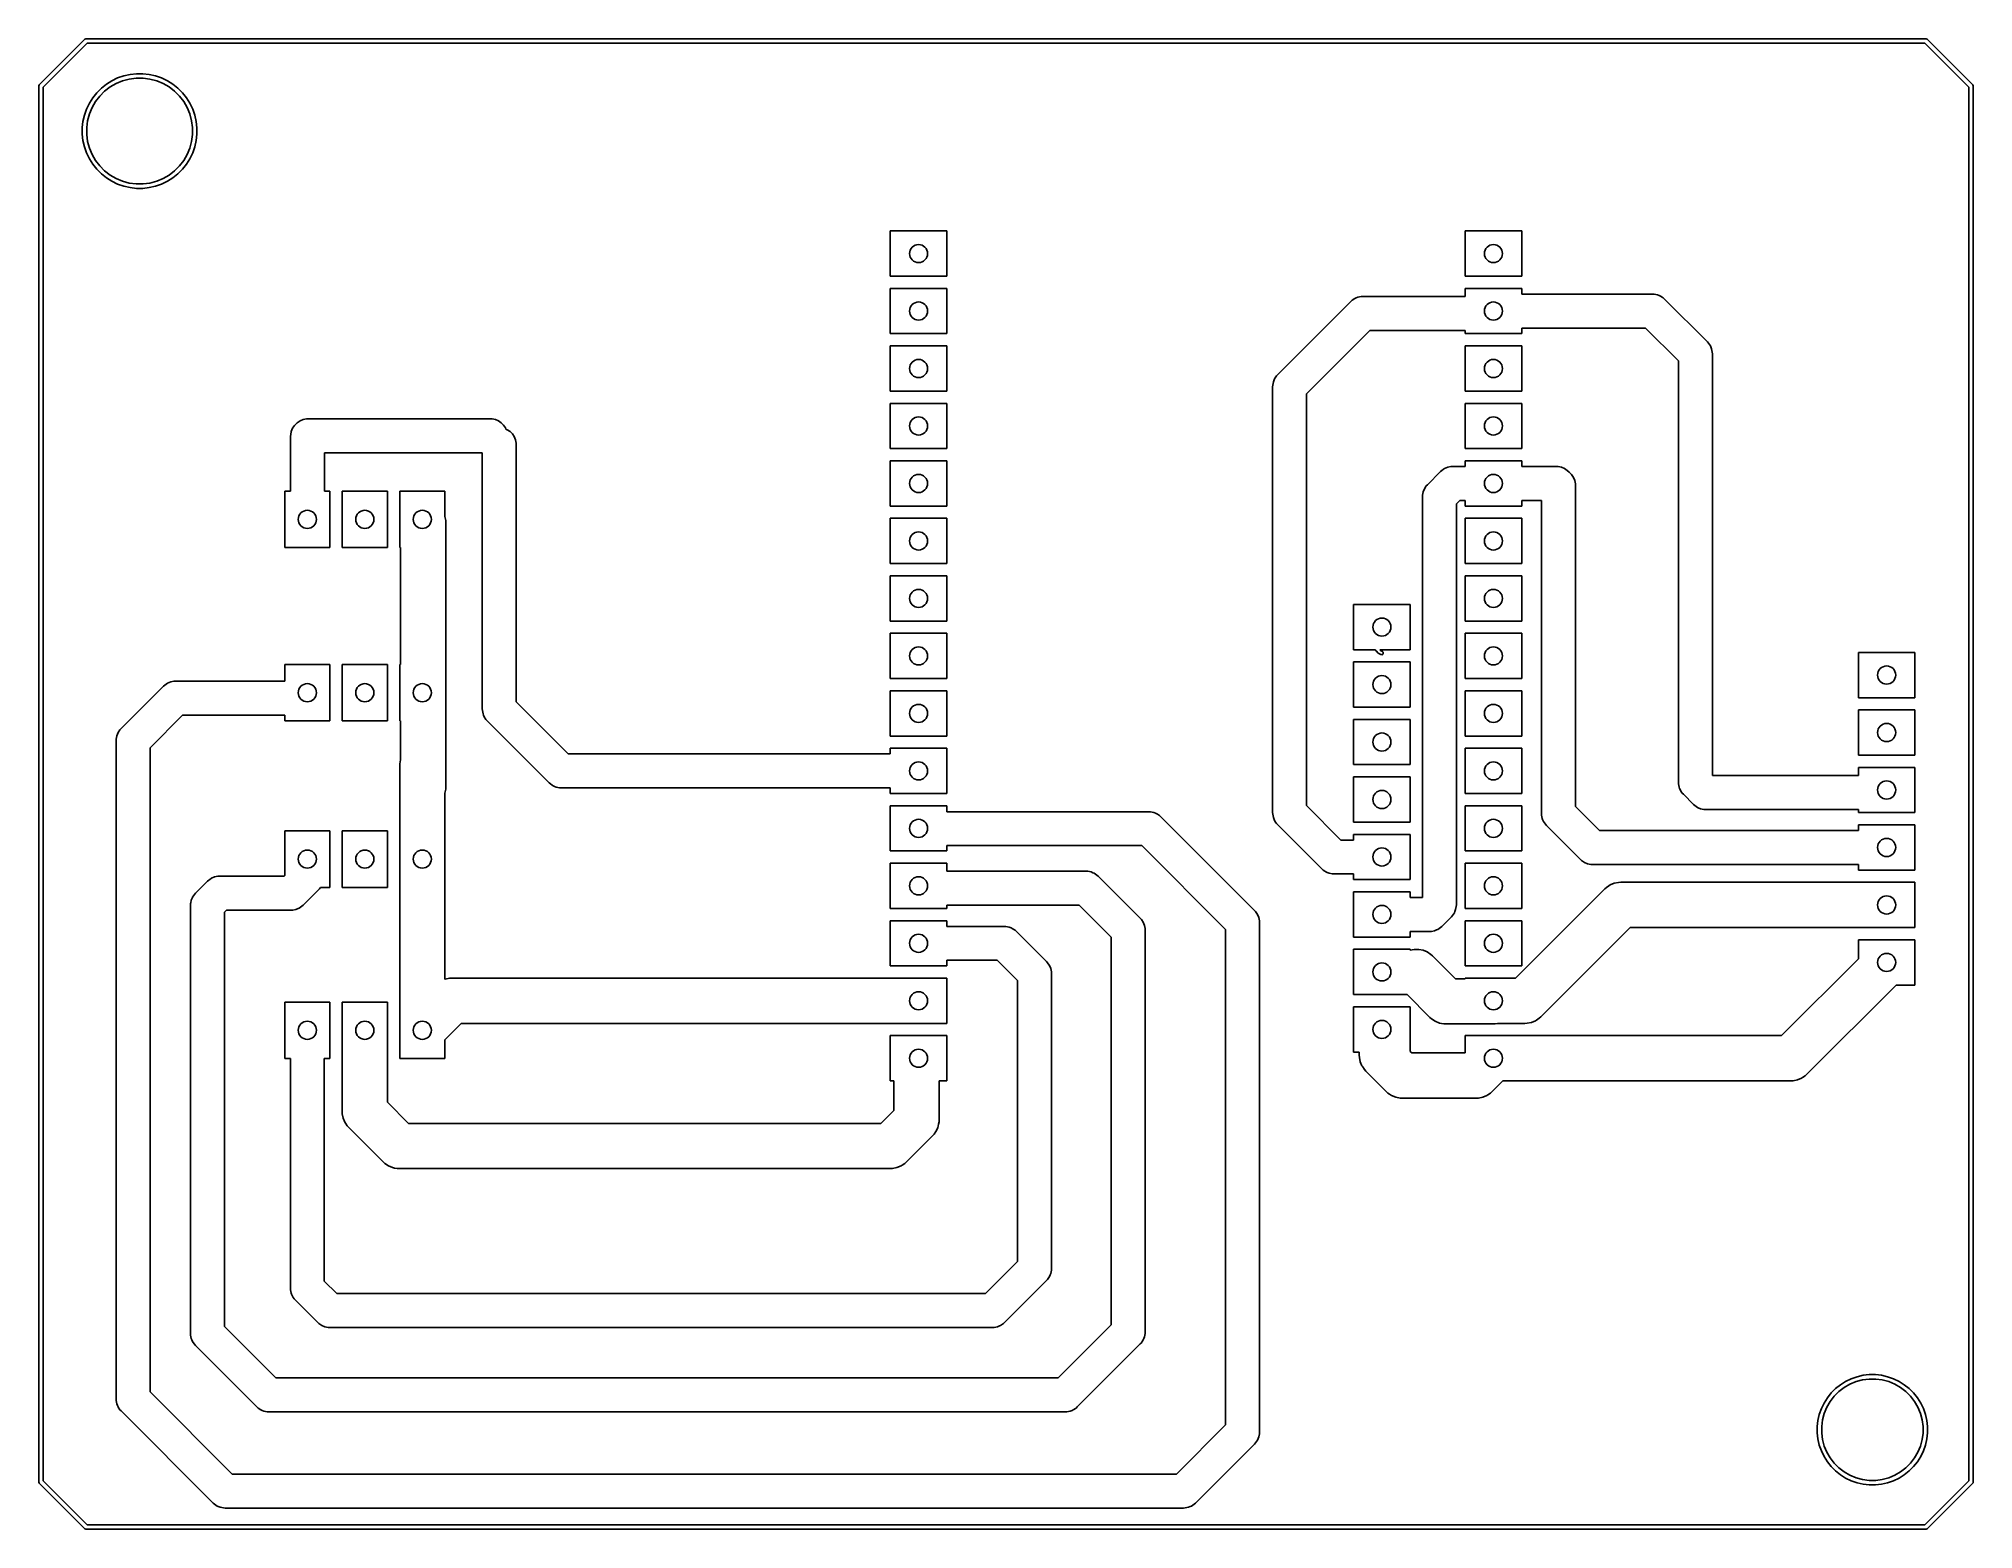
# Model space of a CAD drawing. Extents: x 54.1 to 139.6, y -114.1 to -48.3.
import ezdxf

# ---------------------------------------------------------------- set-up
doc = ezdxf.new("R2010")
doc.units = 0
doc.layers.add('BLACK', color=7, linetype='CONTINUOUS')

msp = doc.modelspace()

# ---------------------------------------------------------------- linework, layer by layer
at = {"layer": 'BLACK', "linetype": 'CONTINUOUS'}
for p, q in [((54.179289, -50.289289), (56.179289, -48.289289)), ((56.291422, -48.46), (54.35, -50.401422)), ((56.179289, -48.289289), (56.194443, -48.276853)), ((56.194443, -48.276853), (56.230491, -48.261921)), ((56.230491, -48.261921), (56.25, -48.26)), ((56.25, -48.26), (137.53, -48.26)), ((137.488578, -48.46), (56.291422, -48.46)), ((139.43, -50.401422), (137.488578, -48.46)), ((137.53, -48.26), (137.549509, -48.261921)), ((137.549509, -48.261921), (137.585557, -48.276853)), ((137.585557, -48.276853), (137.600711, -48.289289)), ((137.600711, -48.289289), (139.600711, -50.289289)), ((54.15, -50.36), (54.151921, -50.340491)), ((54.15, -112.03), (54.15, -50.36)), ((54.151921, -50.340491), (54.166853, -50.304443)), ((54.166853, -50.304443), (54.179289, -50.289289)), ((54.35, -50.401422), (54.35, -111.988578)), ((56.918668, -50.447398), (57.141207, -50.26993)), ((57.308169, -50.391672), (57.064998, -50.578263)), ((57.141207, -50.26993), (57.382216, -50.118493)), ((57.573614, -50.238417), (57.308169, -50.391672)), ((57.382216, -50.118493), (57.638666, -49.994993)), ((57.856792, -50.121121), (57.573614, -50.238417)), ((57.638666, -49.994993), (57.907331, -49.900983)), ((58.152858, -50.041791), (57.856792, -50.121121)), ((57.907331, -49.900983), (58.184833, -49.837645)), ((58.456745, -50.001783), (58.152858, -50.041791)), ((58.184833, -49.837645), (58.467681, -49.805776)), ((58.763255, -50.001783), (58.456745, -50.001783)), ((58.467681, -49.805776), (58.752319, -49.805776)), ((58.752319, -49.805776), (59.035167, -49.837645)), ((59.067142, -50.041791), (58.763255, -50.001783)), ((59.035167, -49.837645), (59.312669, -49.900983)), ((59.363208, -50.121121), (59.067142, -50.041791)), ((59.312669, -49.900983), (59.581334, -49.994993)), ((59.646386, -50.238417), (59.363208, -50.121121)), ((59.581334, -49.994993), (59.837784, -50.118493)), ((59.911831, -50.391672), (59.646386, -50.238417)), ((59.837784, -50.118493), (60.078793, -50.26993)), ((60.155002, -50.578263), (59.911831, -50.391672)), ((60.078793, -50.26993), (60.301332, -50.447398)), ((139.43, -111.988578), (139.43, -50.401422)), ((139.600711, -50.289289), (139.613147, -50.304443)), ((139.613147, -50.304443), (139.628079, -50.340491)), ((139.628079, -50.340491), (139.63, -50.36)), ((139.63, -50.36), (139.63, -112.03)), ((56.264993, -51.368666), (56.388493, -51.112216)), ((56.388493, -51.112216), (56.53993, -50.871207)), ((56.661672, -51.038169), (56.508417, -51.303614)), ((56.53993, -50.871207), (56.717398, -50.648668)), ((56.848263, -50.794998), (56.661672, -51.038169)), ((56.717398, -50.648668), (56.918668, -50.447398)), ((57.064998, -50.578263), (56.848263, -50.794998)), ((60.371737, -50.794998), (60.155002, -50.578263)), ((60.301332, -50.447398), (60.502602, -50.648668)), ((60.558328, -51.038169), (60.371737, -50.794998)), ((60.502602, -50.648668), (60.68007, -50.871207)), ((60.711583, -51.303614), (60.558328, -51.038169)), ((60.68007, -50.871207), (60.831507, -51.112216)), ((60.831507, -51.112216), (60.955007, -51.368666)), ((56.077008, -52.186745), (56.107645, -51.914833)), ((56.107645, -51.914833), (56.170983, -51.637331)), ((56.170983, -51.637331), (56.264993, -51.368666)), ((56.311791, -51.882858), (56.271783, -52.186745)), ((56.391121, -51.586792), (56.311791, -51.882858)), ((56.508417, -51.303614), (56.391121, -51.586792)), ((60.828879, -51.586792), (60.711583, -51.303614)), ((60.908209, -51.882858), (60.828879, -51.586792)), ((60.948217, -52.186745), (60.908209, -51.882858)), ((60.955007, -51.368666), (61.049017, -51.637331)), ((61.049017, -51.637331), (61.112355, -51.914833)), ((61.112355, -51.914833), (61.144224, -52.197681)), ((56.075776, -52.197681), (56.077008, -52.186745)), ((56.075776, -52.482319), (56.075776, -52.197681)), ((56.107645, -52.765167), (56.075776, -52.482319)), ((56.170983, -53.042669), (56.107645, -52.765167)), ((56.271783, -52.186745), (56.271783, -52.493255)), ((56.271783, -52.493255), (56.311791, -52.797142)), ((56.311791, -52.797142), (56.391121, -53.093208)), ((60.828879, -53.093208), (60.908209, -52.797142)), ((60.908209, -52.797142), (60.948217, -52.493255)), ((60.948217, -52.493255), (60.948217, -52.186745)), ((61.112355, -52.765167), (61.049017, -53.042669)), ((61.144224, -52.482319), (61.112355, -52.765167)), ((61.144224, -52.197681), (61.144224, -52.482319)), ((56.264993, -53.311334), (56.170983, -53.042669)), ((56.388493, -53.567784), (56.264993, -53.311334)), ((56.53993, -53.808793), (56.388493, -53.567784)), ((56.391121, -53.093208), (56.508417, -53.376386)), ((56.508417, -53.376386), (56.661672, -53.641831)), ((56.717398, -54.031332), (56.53993, -53.808793)), ((56.661672, -53.641831), (56.848263, -53.885002)), ((60.371737, -53.885002), (60.558328, -53.641831)), ((60.68007, -53.808793), (60.502602, -54.031332)), ((60.558328, -53.641831), (60.711583, -53.376386)), ((60.831507, -53.567784), (60.68007, -53.808793)), ((60.711583, -53.376386), (60.828879, -53.093208)), ((60.955007, -53.311334), (60.831507, -53.567784)), ((61.049017, -53.042669), (60.955007, -53.311334)), ((56.918668, -54.232602), (56.717398, -54.031332)), ((56.848263, -53.885002), (57.064998, -54.101737)), ((57.141207, -54.41007), (56.918668, -54.232602)), ((57.064998, -54.101737), (57.308169, -54.288328)), ((57.382216, -54.561507), (57.141207, -54.41007)), ((57.308169, -54.288328), (57.573614, -54.441583)), ((57.638666, -54.685007), (57.382216, -54.561507)), ((57.573614, -54.441583), (57.856792, -54.558879)), ((57.907331, -54.779017), (57.638666, -54.685007)), ((57.856792, -54.558879), (58.152858, -54.638209)), ((58.152858, -54.638209), (58.456745, -54.678217)), ((58.456745, -54.678217), (58.763255, -54.678217)), ((58.763255, -54.678217), (59.067142, -54.638209)), ((59.067142, -54.638209), (59.363208, -54.558879)), ((59.581334, -54.685007), (59.312669, -54.779017)), ((59.363208, -54.558879), (59.646386, -54.441583)), ((59.837784, -54.561507), (59.581334, -54.685007)), ((59.646386, -54.441583), (59.911831, -54.288328)), ((60.078793, -54.41007), (59.837784, -54.561507)), ((59.911831, -54.288328), (60.155002, -54.101737)), ((60.301332, -54.232602), (60.078793, -54.41007)), ((60.155002, -54.101737), (60.371737, -53.885002)), ((60.502602, -54.031332), (60.301332, -54.232602)), ((58.184833, -54.842355), (57.907331, -54.779017)), ((58.467681, -54.874224), (58.184833, -54.842355)), ((58.752319, -54.874224), (58.467681, -54.874224)), ((59.035167, -54.842355), (58.752319, -54.874224)), ((59.312669, -54.779017), (59.035167, -54.842355)), ((91.77746, -58.754813), (91.77746, -56.754813)), ((91.77746, -56.754813), (94.27746, -56.754813)), ((94.27746, -56.754813), (94.27746, -58.754813)), ((117.17746, -58.754813), (117.17746, -56.754813)), ((117.17746, -56.754813), (119.67746, -56.754813)), ((119.67746, -56.754813), (119.67746, -58.754813)), ((94.27746, -58.754813), (91.77746, -58.754813)), ((119.67746, -58.754813), (117.17746, -58.754813)), ((91.77746, -61.294813), (91.77746, -59.294813)), ((91.77746, -59.294813), (94.27746, -59.294813)), ((94.27746, -59.294813), (94.27746, -61.294813)), ((112.12967, -59.86967), (112.184205, -59.820242)), ((112.184205, -59.820242), (112.186037, -59.819018)), ((112.186037, -59.819018), (112.306452, -59.738559)), ((112.306452, -59.738559), (112.363196, -59.715055)), ((112.363196, -59.715055), (112.442287, -59.682294)), ((112.442287, -59.682294), (112.586487, -59.653611)), ((112.586487, -59.653611), (112.66, -59.65)), ((112.66, -59.65), (117.17746, -59.65)), ((117.17746, -59.65), (117.17746, -59.294813)), ((117.17746, -59.294813), (119.67746, -59.294813)), ((119.67746, -59.294813), (119.67746, -59.544813)), ((119.67746, -59.544813), (125.454813, -59.544813)), ((125.454813, -59.544813), (125.528326, -59.548424)), ((125.528326, -59.548424), (125.672526, -59.577107)), ((125.672526, -59.577107), (125.752096, -59.610066)), ((125.752096, -59.610066), (125.808361, -59.633372)), ((125.808361, -59.633372), (125.881579, -59.682295)), ((125.881579, -59.682295), (125.930608, -59.715055)), ((125.930608, -59.715055), (125.985143, -59.764483)), ((125.985143, -59.764483), (127.88033, -61.65967)), ((108.88967, -63.10967), (112.12967, -59.86967)), ((94.27746, -61.294813), (91.77746, -61.294813)), ((112.97066, -61.15), (110.17, -63.95066)), ((117.17746, -61.15), (112.97066, -61.15)), ((117.17746, -61.294813), (117.17746, -61.15)), ((119.67746, -61.294813), (117.17746, -61.294813)), ((125.144153, -61.044813), (119.67746, -61.044813)), ((119.67746, -61.044813), (119.67746, -61.294813)), ((126.6, -62.50066), (125.144153, -61.044813)), ((91.77746, -63.834813), (91.77746, -61.834813)), ((91.77746, -61.834813), (94.27746, -61.834813)), ((94.27746, -61.834813), (94.27746, -63.834813)), ((117.17746, -63.834813), (117.17746, -61.834813)), ((117.17746, -61.834813), (119.67746, -61.834813)), ((119.67746, -61.834813), (119.67746, -63.834813)), ((127.88033, -61.65967), (127.929758, -61.714205)), ((127.929758, -61.714205), (128.011441, -61.836452)), ((128.011441, -61.836452), (128.067705, -61.972286)), ((128.067705, -61.972286), (128.096389, -62.116487)), ((128.096389, -62.116487), (128.1, -62.19)), ((128.1, -62.19), (128.1, -80.80934)), ((108.758559, -63.286452), (108.840242, -63.164205)), ((108.840242, -63.164205), (108.88967, -63.10967)), ((126.6, -81.12), (126.6, -62.50066)), ((94.27746, -63.834813), (91.77746, -63.834813)), ((108.67, -63.64), (108.673611, -63.566487)), ((108.67, -82.46), (108.67, -63.64)), ((108.673611, -63.566487), (108.702294, -63.422287)), ((108.702294, -63.422287), (108.758559, -63.286453)), ((108.758559, -63.286453), (108.758559, -63.286452)), ((110.17, -63.95066), (110.17, -82.14934)), ((119.67746, -63.834813), (117.17746, -63.834813)), ((91.77746, -66.374813), (91.77746, -64.374813)), ((91.77746, -64.374813), (94.27746, -64.374813)), ((94.27746, -64.374813), (94.27746, -66.374813)), ((117.17746, -66.374813), (117.17746, -64.374813)), ((117.17746, -64.374813), (119.67746, -64.374813)), ((119.67746, -64.374813), (119.67746, -66.374813)), ((65.28, -65.83), (65.283611, -65.756487)), ((65.283611, -65.756487), (65.312295, -65.612286)), ((65.312295, -65.612286), (65.368559, -65.476452)), ((65.368559, -65.476452), (65.450242, -65.354205)), ((65.450242, -65.354205), (65.554205, -65.250242)), ((65.554205, -65.250242), (65.574205, -65.230242)), ((65.574205, -65.230242), (65.696452, -65.148559)), ((65.696452, -65.148559), (65.832286, -65.092295)), ((65.832286, -65.092295), (65.976487, -65.063611)), ((65.976487, -65.063611), (66.05, -65.06)), ((66.05, -65.06), (74.11, -65.06)), ((74.11, -65.06), (74.183513, -65.063611)), ((74.183513, -65.063611), (74.327714, -65.092295)), ((74.327714, -65.092295), (74.463548, -65.148559)), ((74.463548, -65.148559), (74.585795, -65.230242)), ((74.585795, -65.230242), (74.689758, -65.334205)), ((74.689758, -65.334205), (74.771441, -65.456452)), ((74.771441, -65.456452), (74.795489, -65.51451)), ((74.795489, -65.51451), (74.853548, -65.538559)), ((74.853548, -65.538559), (74.975795, -65.620242)), ((74.975795, -65.620242), (75.079758, -65.724205)), ((75.079758, -65.724205), (75.161441, -65.846452)), ((65.28, -68.25), (65.28, -65.83)), ((73.75, -66.56), (66.78, -66.56)), ((66.78, -66.56), (66.78, -68.25)), ((73.75, -77.88), (73.75, -66.56)), ((75.161441, -65.846452), (75.217705, -65.982286)), ((75.217705, -65.982286), (75.246389, -66.126487)), ((75.246389, -66.126487), (75.25, -66.2)), ((75.25, -66.2), (75.25, -77.56934)), ((94.27746, -66.374813), (91.77746, -66.374813)), ((119.67746, -66.374813), (117.17746, -66.374813)), ((91.77746, -68.914813), (91.77746, -66.914813)), ((91.77746, -66.914813), (94.27746, -66.914813)), ((94.27746, -66.914813), (94.27746, -68.914813)), ((115.50967, -67.969296), (116.094483, -67.384483)), ((116.094483, -67.384483), (116.149017, -67.335055)), ((116.149017, -67.335055), (116.227979, -67.282295)), ((116.227979, -67.282295), (116.271265, -67.253372)), ((116.271265, -67.253372), (116.407099, -67.197108)), ((116.407099, -67.197108), (116.5513, -67.168424)), ((116.5513, -67.168424), (116.624813, -67.164813)), ((116.624813, -67.164813), (117.17746, -67.164813)), ((117.17746, -67.164813), (117.17746, -66.914813)), ((117.17746, -66.914813), (119.67746, -66.914813)), ((119.67746, -66.914813), (119.67746, -67.164813)), ((119.67746, -67.164813), (121.214813, -67.164813)), ((121.214813, -67.164813), (121.288326, -67.168424)), ((121.288326, -67.168424), (121.432527, -67.197108)), ((121.432527, -67.197108), (121.568361, -67.253372)), ((121.568361, -67.253372), (121.690608, -67.335055)), ((121.690608, -67.335055), (121.775795, -67.420242)), ((121.775795, -67.420242), (121.879758, -67.524205)), ((121.879758, -67.524205), (121.961441, -67.646452)), ((65.02, -70.75), (65.02, -68.25)), ((65.02, -68.25), (65.28, -68.25)), ((66.78, -68.25), (67.02, -68.25)), ((67.02, -68.25), (67.02, -70.75)), ((67.56, -70.75), (67.56, -68.25)), ((67.56, -68.25), (69.56, -68.25)), ((69.56, -68.25), (69.56, -70.75)), ((70.1, -70.75), (70.1, -68.25)), ((70.1, -68.25), (72.1, -68.25)), ((72.1, -68.25), (72.1, -69.375098)), ((115.293611, -68.426113), (115.322294, -68.281913)), ((115.322294, -68.281913), (115.378559, -68.146079)), ((115.378559, -68.146078), (115.460242, -68.023831)), ((115.378559, -68.146079), (115.378559, -68.146078)), ((115.460242, -68.023831), (115.50967, -67.969296)), ((121.961441, -67.646452), (122.017705, -67.782286)), ((122.017705, -67.782286), (122.046389, -67.926487)), ((122.046389, -67.926487), (122.05, -68)), ((122.05, -68), (122.05, -82.18934)), ((94.27746, -68.914813), (91.77746, -68.914813)), ((115.29, -68.499626), (115.293611, -68.426113)), ((115.29, -86.21), (115.29, -68.499626)), ((116.935473, -68.664813), (116.79, -68.810286)), ((116.79, -68.810286), (116.79, -86.53)), ((117.17746, -68.664813), (116.935473, -68.664813)), ((117.17746, -68.914813), (117.17746, -68.664813)), ((119.67746, -68.914813), (117.17746, -68.914813)), ((120.55, -68.664813), (119.67746, -68.664813)), ((119.67746, -68.664813), (119.67746, -68.914813)), ((120.55, -82.5), (120.55, -68.664813)), ((72.1, -69.375098), (72.135185, -69.551983)), ((72.135185, -69.551983), (72.14, -69.65)), ((72.14, -69.65), (72.14, -81.33)), ((91.77746, -71.454813), (91.77746, -69.454813)), ((91.77746, -69.454813), (94.27746, -69.454813)), ((94.27746, -69.454813), (94.27746, -71.454813)), ((117.17746, -71.454813), (117.17746, -69.454813)), ((117.17746, -69.454813), (119.67746, -69.454813)), ((119.67746, -69.454813), (119.67746, -71.454813)), ((67.02, -70.75), (65.02, -70.75)), ((69.56, -70.75), (67.56, -70.75)), ((70.14, -70.75), (70.1, -70.75)), ((70.14, -75.91), (70.14, -70.75)), ((94.27746, -71.454813), (91.77746, -71.454813)), ((119.67746, -71.454813), (117.17746, -71.454813)), ((91.77746, -73.994813), (91.77746, -71.994813)), ((91.77746, -71.994813), (94.27746, -71.994813)), ((94.27746, -71.994813), (94.27746, -73.994813)), ((117.17746, -73.994813), (117.17746, -71.994813)), ((117.17746, -71.994813), (119.67746, -71.994813)), ((119.67746, -71.994813), (119.67746, -73.994813)), ((112.25, -75.26), (112.25, -73.26)), ((112.25, -73.26), (114.75, -73.26)), ((114.75, -73.26), (114.75, -75.26)), ((94.27746, -73.994813), (91.77746, -73.994813)), ((119.67746, -73.994813), (117.17746, -73.994813)), ((91.77746, -76.534813), (91.77746, -74.534813)), ((91.77746, -74.534813), (94.27746, -74.534813)), ((94.27746, -74.534813), (94.27746, -76.534813)), ((117.17746, -76.534813), (117.17746, -74.534813)), ((117.17746, -74.534813), (119.67746, -74.534813)), ((119.67746, -74.534813), (119.67746, -76.534813)), ((65.02, -76.65), (65.02, -75.91)), ((65.02, -75.91), (67.02, -75.91)), ((67.02, -75.91), (67.02, -78.41)), ((67.56, -78.41), (67.56, -75.91)), ((67.56, -75.91), (69.56, -75.91)), ((69.56, -75.91), (69.56, -78.41)), ((70.1, -78.41), (70.1, -75.91)), ((70.1, -75.91), (70.14, -75.91)), ((113.223367, -75.26), (112.25, -75.26)), ((112.25, -77.8), (112.25, -75.8)), ((112.25, -75.8), (114.75, -75.8)), ((113.223367, -75.278783), (113.223367, -75.26)), ((113.234566, -75.30582), (113.223367, -75.278783)), ((113.243893, -75.317185), (113.234566, -75.30582)), ((113.339131, -75.412423), (113.243893, -75.317185)), ((113.344881, -75.417143), (113.339131, -75.412423)), ((113.34618, -75.41864), (113.344881, -75.417143)), ((113.348434, -75.420059), (113.34618, -75.41864)), ((113.350496, -75.421751), (113.348434, -75.420059)), ((113.352328, -75.422509), (113.350496, -75.421751)), ((113.358623, -75.426472), (113.352328, -75.422509)), ((113.453861, -75.474091), (113.358623, -75.426472)), ((113.407144, -75.26), (113.402992, -75.264152)), ((113.402992, -75.264152), (113.436591, -75.297751)), ((114.75, -75.26), (113.407144, -75.26)), ((113.436591, -75.297751), (113.520943, -75.339927)), ((113.467592, -75.479346), (113.453861, -75.474091)), ((113.496782, -75.48142), (113.467592, -75.479346)), ((113.524544, -75.472166), (113.496782, -75.48142)), ((113.520943, -75.339927), (113.533386, -75.347759)), ((113.546651, -75.452993), (113.524544, -75.472166)), ((113.533386, -75.347759), (113.552559, -75.369867)), ((113.559739, -75.426818), (113.546651, -75.452993)), ((113.552559, -75.369867), (113.561813, -75.397628)), ((113.561813, -75.397628), (113.559739, -75.426818)), ((114.75, -75.8), (114.75, -77.8)), ((134.55, -77.38), (134.55, -75.38)), ((134.55, -75.38), (137.05, -75.38)), ((137.05, -75.38), (137.05, -77.38)), ((57.78967, -78.74967), (59.66967, -76.86967)), ((59.66967, -76.86967), (59.724204, -76.820242)), ((59.724204, -76.820242), (59.785328, -76.7794)), ((59.785328, -76.7794), (59.846452, -76.738559)), ((59.846452, -76.738559), (59.982286, -76.682295)), ((59.982286, -76.682295), (60.126487, -76.653611)), ((60.126487, -76.653611), (60.2, -76.65)), ((60.2, -76.65), (65.02, -76.65)), ((94.27746, -76.534813), (91.77746, -76.534813)), ((119.67746, -76.534813), (117.17746, -76.534813)), ((75.25, -77.56934), (77.545473, -79.864813)), ((91.77746, -79.074813), (91.77746, -77.074813)), ((91.77746, -77.074813), (94.27746, -77.074813)), ((94.27746, -77.074813), (94.27746, -79.074813)), ((117.17746, -79.074813), (117.17746, -77.074813)), ((117.17746, -77.074813), (119.67746, -77.074813)), ((119.67746, -77.074813), (119.67746, -79.074813)), ((137.05, -77.38), (134.55, -77.38)), ((60.51066, -78.15), (59.07, -79.59066)), ((65.02, -78.15), (60.51066, -78.15)), ((65.02, -78.41), (65.02, -78.15)), ((67.02, -78.41), (65.02, -78.41)), ((69.56, -78.41), (67.56, -78.41)), ((70.14, -78.41), (70.1, -78.41)), ((70.14, -80.125098), (70.14, -78.41)), ((73.753611, -77.953513), (73.75, -77.88)), ((73.782294, -78.097713), (73.753611, -77.953513)), ((73.802457, -78.146389), (73.782294, -78.097713)), ((73.838559, -78.233548), (73.802457, -78.146389)), ((73.909688, -78.34), (73.838559, -78.233548)), ((73.920242, -78.355795), (73.909688, -78.34)), ((73.96967, -78.41033), (73.920242, -78.355795)), ((76.704483, -81.145143), (73.96967, -78.41033)), ((114.75, -77.8), (112.25, -77.8)), ((112.25, -80.34), (112.25, -78.34)), ((112.25, -78.34), (114.75, -78.34)), ((114.75, -78.34), (114.75, -80.34)), ((134.55, -79.92), (134.55, -77.92)), ((134.55, -77.92), (137.05, -77.92)), ((137.05, -77.92), (137.05, -79.92)), ((57.57, -79.28), (57.573611, -79.206487)), ((57.57, -108.37), (57.57, -79.28)), ((57.573611, -79.206487), (57.602294, -79.062287)), ((57.602294, -79.062287), (57.658559, -78.926453)), ((57.658559, -78.926452), (57.740242, -78.804205)), ((57.658559, -78.926453), (57.658559, -78.926452)), ((57.740242, -78.804205), (57.78967, -78.74967)), ((94.27746, -79.074813), (91.77746, -79.074813)), ((119.67746, -79.074813), (117.17746, -79.074813)), ((59.07, -79.59066), (59.07, -108.05934)), ((70.1, -80.4), (70.104815, -80.301983)), ((70.104815, -80.301983), (70.14, -80.125098)), ((77.545473, -79.864813), (91.77746, -79.864813)), ((91.77746, -79.864813), (91.77746, -79.614813)), ((91.77746, -79.614813), (94.27746, -79.614813)), ((94.27746, -79.614813), (94.27746, -81.614813)), ((114.75, -80.34), (112.25, -80.34)), ((117.17746, -81.614813), (117.17746, -79.614813)), ((117.17746, -79.614813), (119.67746, -79.614813)), ((119.67746, -79.614813), (119.67746, -81.614813)), ((137.05, -79.92), (134.55, -79.92)), ((70.1, -90.83), (70.1, -80.4)), ((76.759018, -81.194572), (76.704483, -81.145143)), ((76.8323, -81.243536), (76.759018, -81.194572)), ((112.25, -82.88), (112.25, -80.88)), ((112.25, -80.88), (114.75, -80.88)), ((114.75, -80.88), (114.75, -82.88)), ((126.603611, -81.193513), (126.6, -81.12)), ((126.632294, -81.337713), (126.603611, -81.193513)), ((128.1, -80.80934), (128.11066, -80.82)), ((128.11066, -80.82), (134.55, -80.82)), ((134.55, -80.82), (134.55, -80.46)), ((134.55, -80.46), (137.05, -80.46)), ((137.05, -80.46), (137.05, -82.46)), ((72.135185, -81.428017), (72.1, -81.604901)), ((72.1, -81.604901), (72.1, -89.824045)), ((72.14, -81.33), (72.135185, -81.428017)), ((76.881265, -81.276254), (76.8323, -81.243536)), ((76.93753, -81.299559), (76.881265, -81.276254)), ((77.0171, -81.332519), (76.93753, -81.299559)), ((77.1613, -81.361202), (77.0171, -81.332519)), ((77.234813, -81.364813), (77.1613, -81.361202)), ((91.77746, -81.364813), (77.234813, -81.364813)), ((91.77746, -81.614813), (91.77746, -81.364813)), ((94.27746, -81.614813), (91.77746, -81.614813)), ((119.67746, -81.614813), (117.17746, -81.614813)), ((126.655287, -81.393223), (126.632294, -81.337713)), ((126.688559, -81.473548), (126.655287, -81.393223)), ((126.712095, -81.508772), (126.688559, -81.473548)), ((126.770242, -81.595795), (126.712095, -81.508772)), ((126.81967, -81.65033), (126.770242, -81.595795)), ((127.26967, -82.10033), (126.81967, -81.65033)), ((91.77746, -84.154813), (91.77746, -82.154813)), ((91.77746, -82.154813), (94.27746, -82.154813)), ((94.27746, -82.154813), (94.27746, -82.42)), ((94.27746, -82.42), (103.2, -82.42)), ((103.2, -82.42), (103.273513, -82.423611)), ((103.273513, -82.423611), (103.417713, -82.452294)), ((103.417713, -82.452294), (103.497283, -82.485253)), ((103.497283, -82.485253), (103.553548, -82.508559)), ((103.553548, -82.508559), (103.590894, -82.533513)), ((103.590894, -82.533513), (103.675795, -82.590242)), ((103.675795, -82.590242), (103.73033, -82.63967)), ((103.73033, -82.63967), (107.87033, -86.77967)), ((108.673611, -82.533513), (108.67, -82.46)), ((108.702294, -82.677713), (108.673611, -82.533513)), ((108.718863, -82.717713), (108.702294, -82.677713)), ((108.758559, -82.813548), (108.718863, -82.717713)), ((108.802961, -82.88), (108.758559, -82.813548)), ((108.840242, -82.935795), (108.802961, -82.88)), ((110.17, -82.14934), (111.69066, -83.67)), ((114.75, -82.88), (112.25, -82.88)), ((117.17746, -84.154813), (117.17746, -82.154813)), ((117.17746, -82.154813), (119.67746, -82.154813)), ((119.67746, -82.154813), (119.67746, -84.154813)), ((120.553611, -82.573513), (120.55, -82.5)), ((120.582294, -82.717713), (120.553611, -82.573513)), ((120.599079, -82.758235), (120.582294, -82.717713)), ((120.638559, -82.853548), (120.599079, -82.758235)), ((120.720242, -82.975795), (120.638559, -82.853548)), ((122.05, -82.18934), (123.11066, -83.25)), ((127.324205, -82.149758), (127.26967, -82.10033)), ((127.446452, -82.231441), (127.324205, -82.149758)), ((127.472637, -82.242287), (127.446452, -82.231441)), ((127.582287, -82.287706), (127.472637, -82.242287)), ((127.726487, -82.316389), (127.582287, -82.287706)), ((127.8, -82.32), (127.726487, -82.316389)), ((134.55, -82.32), (127.8, -82.32)), ((134.55, -82.46), (134.55, -82.32)), ((137.05, -82.46), (134.55, -82.46)), ((65.02, -85.23934), (65.02, -83.265)), ((65.02, -83.265), (67.02, -83.265)), ((67.02, -83.265), (67.02, -85.765)), ((67.56, -85.765), (67.56, -83.265)), ((67.56, -83.265), (69.56, -83.265)), ((69.56, -83.265), (69.56, -85.765)), ((108.88967, -82.99033), (108.840242, -82.935795)), ((110.84967, -84.95033), (108.88967, -82.99033)), ((111.69066, -83.67), (112.25, -83.67)), ((112.25, -83.67), (112.25, -83.42)), ((112.25, -83.42), (114.75, -83.42)), ((114.75, -83.42), (114.75, -85.42)), ((120.76967, -83.03033), (120.720242, -82.975795)), ((122.26967, -84.53033), (120.76967, -83.03033)), ((123.11066, -83.25), (134.55, -83.25)), ((134.55, -83.25), (134.55, -83)), ((134.55, -83), (137.05, -83)), ((137.05, -83), (137.05, -85)), ((94.27746, -84.154813), (91.77746, -84.154813)), ((102.88934, -83.92), (94.27746, -83.92)), ((94.27746, -83.92), (94.27746, -84.154813)), ((106.59, -87.62066), (102.88934, -83.92)), ((119.67746, -84.154813), (117.17746, -84.154813)), ((122.324205, -84.579758), (122.26967, -84.53033)), ((122.446452, -84.661441), (122.324205, -84.579758)), ((61.60967, -85.48967), (61.664205, -85.440242)), ((61.664205, -85.440242), (61.706517, -85.41197)), ((61.706517, -85.41197), (61.786452, -85.358559)), ((61.786452, -85.358559), (61.922286, -85.302295)), ((61.922286, -85.302295), (62.066487, -85.273611)), ((62.066487, -85.273611), (62.14, -85.27)), ((62.14, -85.27), (64.98934, -85.27)), ((64.98934, -85.27), (65.02, -85.23934)), ((91.77746, -86.694813), (91.77746, -84.694813)), ((91.77746, -84.694813), (94.27746, -84.694813)), ((94.27746, -84.694813), (94.27746, -85.05)), ((94.27746, -85.05), (100.43, -85.05)), ((100.43, -85.05), (100.503513, -85.053611)), ((100.503513, -85.053611), (100.647713, -85.082294)), ((100.647713, -85.082294), (100.727283, -85.115253)), ((100.727283, -85.115253), (100.783548, -85.138559)), ((100.783548, -85.138559), (100.905795, -85.220242)), ((100.905795, -85.220242), (100.96033, -85.26967)), ((100.96033, -85.26967), (102.82033, -87.12967)), ((110.904205, -84.999759), (110.84967, -84.95033)), ((110.977487, -85.048723), (110.904205, -84.999759)), ((111.026452, -85.081441), (110.977487, -85.048723)), ((111.082717, -85.104746), (111.026452, -85.081441)), ((111.162287, -85.137706), (111.082717, -85.104746)), ((111.306487, -85.166389), (111.162287, -85.137706)), ((111.38, -85.17), (111.306487, -85.166389)), ((112.25, -85.17), (111.38, -85.17)), ((112.25, -85.42), (112.25, -85.17)), ((114.75, -85.42), (112.25, -85.42)), ((117.17746, -86.694813), (117.17746, -84.694813)), ((117.17746, -84.694813), (119.67746, -84.694813)), ((119.67746, -84.694813), (119.67746, -86.694813)), ((122.582286, -84.717705), (122.446452, -84.661441)), ((122.726487, -84.746389), (122.582286, -84.717705)), ((122.8, -84.75), (122.726487, -84.746389)), ((134.55, -84.75), (122.8, -84.75)), ((134.55, -85), (134.55, -84.75)), ((137.05, -85), (134.55, -85)), ((60.870474, -86.441983), (60.892294, -86.332287)), ((60.892294, -86.332287), (60.941452, -86.213611)), ((60.941452, -86.213611), (60.948559, -86.196452)), ((60.948559, -86.196452), (61.030242, -86.074205)), ((61.030242, -86.074205), (61.07967, -86.01967)), ((61.07967, -86.01967), (61.60967, -85.48967)), ((66.55033, -85.83033), (65.83033, -86.55033)), ((66.599758, -85.775795), (66.55033, -85.83033)), ((66.606971, -85.765), (66.599758, -85.775795)), ((67.02, -85.765), (66.606971, -85.765)), ((69.56, -85.765), (67.56, -85.765)), ((112.25, -87.96), (112.25, -85.96)), ((112.25, -85.96), (114.75, -85.96)), ((114.75, -85.96), (114.75, -86.21)), ((114.75, -86.21), (115.29, -86.21)), ((119.400973, -89.774813), (123.342893, -85.832893)), ((123.342893, -85.832893), (123.415606, -85.766989)), ((123.415606, -85.766989), (123.531987, -85.689226)), ((123.531987, -85.689226), (123.578603, -85.658079)), ((123.578603, -85.658079), (123.759715, -85.58306)), ((123.759715, -85.58306), (123.951983, -85.544815)), ((123.951983, -85.544815), (124.05, -85.54)), ((124.05, -85.54), (135.8, -85.54)), ((135.8, -85.54), (137.05, -85.54)), ((137.05, -85.54), (137.05, -87.54)), ((60.86, -86.55), (60.863611, -86.476487)), ((60.86, -105.48), (60.86, -86.55)), ((60.863611, -86.476487), (60.870474, -86.441983)), ((62.45066, -86.77), (62.36, -86.86066)), ((62.36, -86.86066), (62.36, -105.16934)), ((65.3, -86.77), (62.45066, -86.77)), ((65.373513, -86.766389), (65.3, -86.77)), ((65.517713, -86.737706), (65.373513, -86.766389)), ((65.621265, -86.694813), (65.517713, -86.737706)), ((65.653548, -86.681441), (65.621265, -86.694813)), ((65.775795, -86.599758), (65.653548, -86.681441)), ((65.83033, -86.55033), (65.775795, -86.599758)), ((94.27746, -86.694813), (91.77746, -86.694813)), ((100.11934, -86.55), (94.27746, -86.55)), ((94.27746, -86.55), (94.27746, -86.694813)), ((101.54, -87.97066), (100.11934, -86.55)), ((102.82033, -87.12967), (102.869758, -87.184205)), ((102.869758, -87.184205), (102.951441, -87.306452)), ((107.87033, -86.77967), (107.919758, -86.834205)), ((107.919758, -86.834205), (108.001441, -86.956452)), ((108.001441, -86.956452), (108.057705, -87.092286)), ((108.057705, -87.092286), (108.086389, -87.236487)), ((116.57033, -87.06033), (116.14033, -87.49033)), ((116.619758, -87.005795), (116.57033, -87.06033)), ((116.662187, -86.942295), (116.619758, -87.005795)), ((116.701441, -86.883548), (116.662187, -86.942295)), ((116.724746, -86.827283), (116.701441, -86.883548)), ((116.757706, -86.747713), (116.724746, -86.827283)), ((116.786389, -86.603513), (116.757706, -86.747713)), ((116.79, -86.53), (116.786389, -86.603513)), ((119.67746, -86.694813), (117.17746, -86.694813)), ((91.77746, -89.234813), (91.77746, -87.234813)), ((91.77746, -87.234813), (94.27746, -87.234813)), ((94.27746, -87.234813), (94.27746, -87.484813)), ((94.27746, -87.484813), (96.814813, -87.484813)), ((96.814813, -87.484813), (96.888326, -87.488424)), ((96.888326, -87.488424), (97.032526, -87.517107)), ((97.032526, -87.517107), (97.112096, -87.550066)), ((97.112096, -87.550066), (97.168361, -87.573372)), ((97.168361, -87.573372), (97.240301, -87.621441)), ((97.240301, -87.621441), (97.290608, -87.655055)), ((97.290608, -87.655055), (97.345143, -87.704483)), ((97.345143, -87.704483), (98.68033, -89.03967)), ((101.54, -105.09934), (101.54, -87.97066)), ((102.951441, -87.306452), (103.007705, -87.442286)), ((103.007705, -87.442286), (103.036389, -87.586487)), ((103.036389, -87.586487), (103.04, -87.66)), ((103.04, -87.66), (103.04, -105.41)), ((106.59, -109.51934), (106.59, -87.62066)), ((108.086389, -87.236487), (108.09, -87.31)), ((108.09, -87.31), (108.09, -109.83)), ((114.75, -87.96), (112.25, -87.96)), ((115.61, -87.71), (114.75, -87.71)), ((114.75, -87.71), (114.75, -87.96)), ((115.683513, -87.706389), (115.61, -87.71)), ((115.827713, -87.677706), (115.683513, -87.706389)), ((115.907283, -87.644746), (115.827713, -87.677706)), ((115.963548, -87.621441), (115.907283, -87.644746)), ((116.085795, -87.539758), (115.963548, -87.621441)), ((116.14033, -87.49033), (116.085795, -87.539758)), ((117.17746, -89.234813), (117.17746, -87.234813)), ((117.17746, -87.234813), (119.67746, -87.234813)), ((119.67746, -87.234813), (119.67746, -89.234813)), ((124.464214, -87.54), (120.522294, -91.48192)), ((134.55, -87.54), (124.464214, -87.54)), ((137.05, -87.54), (134.55, -87.54)), ((112.25, -90.5), (112.25, -88.5)), ((112.25, -88.5), (114.75, -88.5)), ((114.75, -88.5), (114.75, -88.541014)), ((114.75, -88.541014), (114.931983, -88.504816)), ((114.931983, -88.504816), (115.128017, -88.504816)), ((115.128017, -88.504816), (115.320284, -88.54306)), ((115.320284, -88.54306), (115.501396, -88.618079)), ((115.501396, -88.618079), (115.664394, -88.726989)), ((115.664394, -88.726989), (115.737107, -88.792893)), ((115.737107, -88.792893), (116.744214, -89.8)), ((134.55, -88.915786), (134.55, -88.08)), ((134.55, -88.08), (137.05, -88.08)), ((137.05, -88.08), (137.05, -90.08)), ((94.27746, -89.234813), (91.77746, -89.234813)), ((96.504153, -88.984813), (94.27746, -88.984813)), ((94.27746, -88.984813), (94.27746, -89.234813)), ((97.4, -89.88066), (96.504153, -88.984813)), ((98.68033, -89.03967), (98.729759, -89.094205)), ((98.729759, -89.094205), (98.756845, -89.134743)), ((98.756845, -89.134743), (98.811441, -89.216452)), ((98.811441, -89.216452), (98.811441, -89.216453)), ((98.811441, -89.216453), (98.867706, -89.352287)), ((98.867706, -89.352287), (98.896389, -89.496487)), ((98.896389, -89.496487), (98.9, -89.57)), ((98.9, -89.57), (98.9, -102.61)), ((119.67746, -89.234813), (117.17746, -89.234813)), ((131.150973, -92.314813), (134.55, -88.915786)), ((72.1, -89.824045), (72.114902, -89.817873)), ((72.114902, -89.817873), (72.30717, -89.779628)), ((72.30717, -89.779628), (72.405187, -89.774813)), ((72.405187, -89.774813), (93.02746, -89.774813)), ((93.02746, -89.774813), (94.27746, -89.774813)), ((94.27746, -89.774813), (94.27746, -91.774813)), ((97.4, -102.29934), (97.4, -89.88066)), ((114.615786, -90.5), (112.25, -90.5)), ((115.622893, -91.507107), (114.615786, -90.5)), ((116.744214, -89.8), (117.17746, -89.8)), ((117.17746, -89.8), (117.17746, -89.774813)), ((117.17746, -89.774813), (119.400973, -89.774813)), ((136.214214, -90.08), (132.272294, -94.02192)), ((137.05, -90.08), (136.214214, -90.08)), ((65.02, -93.33), (65.02, -90.83)), ((65.02, -90.83), (67.02, -90.83)), ((67.02, -90.83), (67.02, -93.33)), ((67.56, -93.33), (67.56, -90.83)), ((67.56, -90.83), (69.56, -90.83)), ((69.56, -90.83), (69.56, -93.2)), ((70.1, -93.33), (70.1, -90.83)), ((112.25, -93.04), (112.25, -91.04)), ((112.25, -91.04), (114.75, -91.04)), ((114.75, -91.04), (114.75, -93.015786)), ((72.819401, -91.774813), (72.1, -92.494214)), ((91.77746, -91.774813), (72.819401, -91.774813)), ((94.27746, -91.774813), (91.77746, -91.774813)), ((91.77746, -94.314813), (91.77746, -92.314813)), ((91.77746, -92.314813), (94.27746, -92.314813)), ((94.27746, -92.314813), (94.27746, -94.314813)), ((115.695607, -91.573011), (115.622893, -91.507107)), ((115.858604, -91.681922), (115.695607, -91.573011)), ((116.039716, -91.756941), (115.858604, -91.681922)), ((116.125232, -91.77395), (116.039716, -91.756941)), ((116.231983, -91.795185), (116.125232, -91.77395)), ((116.33, -91.8), (116.231983, -91.795185)), ((118.402273, -91.8), (116.33, -91.8)), ((117.17746, -93.08), (117.17746, -92.314813)), ((117.17746, -92.314813), (119.67746, -92.314813)), ((118.50029, -91.795185), (118.402273, -91.8)), ((118.602706, -91.774813), (118.50029, -91.795185)), ((119.815187, -91.774813), (118.602706, -91.774813)), ((119.67746, -92.314813), (131.150973, -92.314813)), ((119.913204, -91.769998), (119.815187, -91.774813)), ((120.105472, -91.731753), (119.913204, -91.769998)), ((120.286584, -91.656734), (120.105472, -91.731753)), ((120.333199, -91.625586), (120.286584, -91.656734)), ((120.449581, -91.547824), (120.333199, -91.625586)), ((120.522294, -91.48192), (120.449581, -91.547824)), ((72.1, -92.494214), (72.1, -93.33)), ((112.5, -93.04), (112.25, -93.04)), ((112.5, -93.18), (112.5, -93.04)), ((114.75, -93.015786), (114.814214, -93.08)), ((114.814214, -93.08), (117.17746, -93.08)), ((65.27, -93.33), (65.02, -93.33)), ((65.27, -103.47), (65.27, -93.33)), ((67.02, -93.33), (66.77, -93.33)), ((66.77, -93.33), (66.77, -103.15934)), ((67.56, -95.67), (67.56, -93.33)), ((69.56, -93.2), (69.56, -95.255786)), ((72.1, -93.33), (70.1, -93.33)), ((112.504815, -93.278017), (112.5, -93.18)), ((112.54306, -93.470285), (112.504815, -93.278017)), ((112.618079, -93.651397), (112.54306, -93.470285)), ((112.649226, -93.698012), (112.618079, -93.651397)), ((112.726989, -93.814394), (112.649226, -93.698012)), ((112.792893, -93.887107), (112.726989, -93.814394)), ((113.692893, -94.787107), (112.792893, -93.887107)), ((132.272294, -94.02192), (132.199581, -94.087824)), ((91.94, -94.314813), (91.77746, -94.314813)), ((91.94, -95.615786), (91.94, -94.314813)), ((94.27746, -94.314813), (93.94, -94.314813)), ((93.94, -94.314813), (93.94, -96.03)), ((113.765606, -94.85301), (113.692893, -94.787107)), ((113.831426, -94.896989), (113.765606, -94.85301)), ((118.296667, -94.853011), (118.180285, -94.930773)), ((118.36938, -94.787107), (118.296667, -94.853011)), ((118.841674, -94.314813), (118.36938, -94.787107)), ((131.565187, -94.314813), (118.841674, -94.314813)), ((131.663204, -94.309998), (131.565187, -94.314813)), ((131.855472, -94.271753), (131.663204, -94.309998)), ((132.036584, -94.196734), (131.855472, -94.271753)), ((132.083199, -94.165586), (132.036584, -94.196734)), ((132.199581, -94.087824), (132.083199, -94.165586)), ((67.564815, -95.768017), (67.56, -95.67)), ((69.56, -95.255786), (70.494214, -96.19)), ((91.365786, -96.19), (91.94, -95.615786)), ((113.928603, -94.961921), (113.831426, -94.896989)), ((114.109715, -95.03694), (113.928603, -94.961921)), ((114.301983, -95.075185), (114.109715, -95.03694)), ((114.4, -95.08), (114.301983, -95.075185)), ((117.662273, -95.08), (114.4, -95.08)), ((117.76029, -95.075185), (117.662273, -95.08)), ((117.952558, -95.03694), (117.76029, -95.075185)), ((118.13367, -94.961921), (117.952558, -95.03694)), ((118.180285, -94.930773), (118.13367, -94.961921)), ((67.60306, -95.960285), (67.564815, -95.768017)), ((67.678079, -96.141397), (67.60306, -95.960285)), ((67.709226, -96.188012), (67.678079, -96.141397)), ((67.786989, -96.304394), (67.709226, -96.188012)), ((67.852893, -96.377107), (67.786989, -96.304394)), ((69.372893, -97.897107), (67.852893, -96.377107)), ((70.494214, -96.19), (91.365786, -96.19)), ((93.785699, -96.555607), (93.713011, -96.664393)), ((93.821921, -96.501397), (93.785699, -96.555607)), ((93.873404, -96.377107), (93.821921, -96.501397)), ((93.896941, -96.320284), (93.873404, -96.377107)), ((93.91429, -96.23306), (93.896941, -96.320284)), ((93.935185, -96.128017), (93.91429, -96.23306)), ((93.94, -96.03), (93.935185, -96.128017)), ((93.647107, -96.737107), (92.487107, -97.897107)), ((93.713011, -96.664393), (93.647107, -96.737107)), ((69.445607, -97.963011), (69.372893, -97.897107)), ((69.608604, -98.071922), (69.445607, -97.963011)), ((69.789716, -98.146941), (69.608604, -98.071922)), ((69.875232, -98.16395), (69.789716, -98.146941)), ((69.981983, -98.185185), (69.875232, -98.16395)), ((70.08, -98.19), (69.981983, -98.185185)), ((91.78, -98.19), (70.08, -98.19)), ((91.878017, -98.185185), (91.78, -98.19)), ((92.070285, -98.14694), (91.878017, -98.185185)), ((92.251397, -98.071921), (92.070285, -98.14694)), ((92.298012, -98.040773), (92.251397, -98.071921)), ((92.414394, -97.963011), (92.298012, -98.040773)), ((92.487107, -97.897107), (92.414394, -97.963011)), ((95.98934, -103.71), (97.4, -102.29934)), ((66.77, -103.15934), (67.32066, -103.71)), ((98.68033, -103.14033), (96.83033, -104.99033)), ((98.729758, -103.085795), (98.68033, -103.14033)), ((98.811441, -102.963548), (98.729758, -103.085795)), ((98.841805, -102.890242), (98.811441, -102.963548)), ((98.867706, -102.827713), (98.841805, -102.890242)), ((98.896389, -102.683513), (98.867706, -102.827713)), ((98.9, -102.61), (98.896389, -102.683513)), ((65.273611, -103.543513), (65.27, -103.47)), ((65.302294, -103.687713), (65.273611, -103.543513)), ((65.324903, -103.742295), (65.302294, -103.687713)), ((65.358559, -103.823548), (65.324903, -103.742295)), ((65.396441, -103.880242), (65.358559, -103.823548)), ((65.440242, -103.945795), (65.396441, -103.880242)), ((65.48967, -104.00033), (65.440242, -103.945795)), ((66.47967, -104.99033), (65.48967, -104.00033)), ((67.32066, -103.71), (95.98934, -103.71)), ((66.534205, -105.039758), (66.47967, -104.99033)), ((66.656452, -105.121441), (66.534205, -105.039758)), ((66.792286, -105.177705), (66.656452, -105.121441)), ((96.653548, -105.121441), (96.597283, -105.144746)), ((96.775795, -105.039758), (96.653548, -105.121441)), ((96.83033, -104.99033), (96.775795, -105.039758)), ((99.19934, -107.44), (101.54, -105.09934)), ((60.863611, -105.553513), (60.86, -105.48)), ((60.892294, -105.697713), (60.863611, -105.553513)), ((60.919564, -105.763547), (60.892294, -105.697713)), ((60.948559, -105.833548), (60.919564, -105.763547)), ((61.019909, -105.94033), (60.948559, -105.833548)), ((61.030242, -105.955795), (61.019909, -105.94033)), ((61.07967, -106.01033), (61.030242, -105.955795)), ((62.36, -105.16934), (64.63066, -107.44)), ((66.936487, -105.206389), (66.792286, -105.177705)), ((67.01, -105.21), (66.936487, -105.206389)), ((96.3, -105.21), (67.01, -105.21)), ((96.373513, -105.206389), (96.3, -105.21)), ((96.517713, -105.177706), (96.373513, -105.206389)), ((96.597283, -105.144746), (96.517713, -105.177706)), ((102.82033, -105.94033), (100.04033, -108.72033)), ((102.869758, -105.885795), (102.82033, -105.94033)), ((102.904669, -105.833547), (102.869758, -105.885795)), ((102.951441, -105.763548), (102.904669, -105.833547)), ((102.978711, -105.697713), (102.951441, -105.763548)), ((103.007706, -105.627713), (102.978711, -105.697713)), ((103.036389, -105.483513), (103.007706, -105.627713)), ((103.04, -105.41), (103.036389, -105.483513)), ((63.78967, -108.72033), (61.07967, -106.01033)), ((64.63066, -107.44), (99.19934, -107.44)), ((133.758364, -107.740485), (133.989995, -107.594941)), ((133.989995, -107.594941), (134.236465, -107.476248)), ((134.44861, -107.604853), (134.177394, -107.717194)), ((134.236465, -107.476248), (134.494675, -107.385896)), ((134.732169, -107.528874), (134.44861, -107.604853)), ((134.494675, -107.385896), (134.761378, -107.325023)), ((135.023219, -107.490556), (134.732169, -107.528874)), ((134.761378, -107.325023), (135.033219, -107.294394)), ((135.316781, -107.490556), (135.023219, -107.490556)), ((135.033219, -107.294394), (135.306781, -107.294394)), ((135.306781, -107.294394), (135.578622, -107.325023)), ((135.607831, -107.528874), (135.316781, -107.490556)), ((135.578622, -107.325023), (135.845325, -107.385896)), ((135.89139, -107.604853), (135.607831, -107.528874)), ((135.845325, -107.385896), (136.103535, -107.476248)), ((136.162606, -107.717194), (135.89139, -107.604853)), ((136.103535, -107.476248), (136.350005, -107.594941)), ((136.350005, -107.594941), (136.581636, -107.740485)), ((57.573611, -108.443513), (57.57, -108.37)), ((57.602294, -108.587713), (57.573611, -108.443513)), ((59.07, -108.05934), (62.70066, -111.69)), ((132.916248, -108.796465), (133.034941, -108.549995)), ((133.034941, -108.549995), (133.180485, -108.318364)), ((133.303975, -108.483162), (133.157194, -108.737394)), ((133.180485, -108.318364), (133.351048, -108.104485)), ((133.482684, -108.250264), (133.303975, -108.483162)), ((133.351048, -108.104485), (133.544485, -107.911048)), ((133.690264, -108.042684), (133.482684, -108.250264)), ((133.544485, -107.911048), (133.758364, -107.740485)), ((133.923162, -107.863975), (133.690264, -108.042684)), ((134.177394, -107.717194), (133.923162, -107.863975)), ((136.416838, -107.863975), (136.162606, -107.717194)), ((136.649736, -108.042684), (136.416838, -107.863975)), ((136.581636, -107.740485), (136.795515, -107.911048)), ((136.857316, -108.250264), (136.649736, -108.042684)), ((136.795515, -107.911048), (136.988952, -108.104485)), ((137.036025, -108.483162), (136.857316, -108.250264)), ((136.988952, -108.104485), (137.159515, -108.318364)), ((137.182806, -108.737394), (137.036025, -108.483162)), ((137.159515, -108.318364), (137.305059, -108.549995)), ((137.305059, -108.549995), (137.423752, -108.796465)), ((57.634637, -108.665795), (57.602294, -108.587713)), ((57.658559, -108.723548), (57.634637, -108.665795)), ((57.667811, -108.737394), (57.658559, -108.723548)), ((57.740242, -108.845795), (57.667811, -108.737394)), ((57.78967, -108.90033), (57.740242, -108.845795)), ((61.85967, -112.97033), (57.78967, -108.90033)), ((63.844205, -108.769758), (63.78967, -108.72033)), ((63.966452, -108.851441), (63.844205, -108.769758)), ((64.022717, -108.874746), (63.966452, -108.851441)), ((64.102287, -108.907706), (64.022717, -108.874746)), ((64.246487, -108.936389), (64.102287, -108.907706)), ((64.32, -108.94), (64.246487, -108.936389)), ((99.51, -108.94), (64.32, -108.94)), ((99.583513, -108.936389), (99.51, -108.94)), ((99.727713, -108.907706), (99.583513, -108.936389)), ((99.807283, -108.874746), (99.727713, -108.907706)), ((99.863548, -108.851441), (99.807283, -108.874746)), ((99.985795, -108.769758), (99.863548, -108.851441)), ((100.04033, -108.72033), (99.985795, -108.769758)), ((132.735521, -109.583219), (132.765023, -109.321378)), ((132.765023, -109.321378), (132.825896, -109.054675)), ((132.825896, -109.054675), (132.916248, -108.796465)), ((132.968874, -109.292169), (132.930556, -109.583219)), ((133.044853, -109.00861), (132.968874, -109.292169)), ((133.157194, -108.737394), (133.044853, -109.00861)), ((137.295147, -109.00861), (137.182806, -108.737394)), ((137.371126, -109.292169), (137.295147, -109.00861)), ((137.409444, -109.583219), (137.371126, -109.292169)), ((137.423752, -108.796465), (137.514104, -109.054675)), ((137.514104, -109.054675), (137.574977, -109.321378)), ((137.574977, -109.321378), (137.605606, -109.593219)), ((104.41934, -111.69), (106.59, -109.51934)), ((108.001441, -110.183548), (107.919758, -110.305795)), ((108.057705, -110.047714), (108.001441, -110.183548)), ((108.086389, -109.903513), (108.057705, -110.047714)), ((108.09, -109.83), (108.086389, -109.903513)), ((132.734394, -109.593219), (132.735521, -109.583219)), ((132.734394, -109.866781), (132.734394, -109.593219)), ((132.765023, -110.138622), (132.734394, -109.866781)), ((132.825896, -110.405325), (132.765023, -110.138622)), ((132.930556, -109.583219), (132.930556, -109.876781)), ((132.930556, -109.876781), (132.968874, -110.167831)), ((132.968874, -110.167831), (133.044853, -110.45139)), ((137.295147, -110.45139), (137.371126, -110.167831)), ((137.371126, -110.167831), (137.409444, -109.876781)), ((137.409444, -109.876781), (137.409444, -109.583219)), ((137.574977, -110.138622), (137.514104, -110.405325)), ((137.605606, -109.866781), (137.574977, -110.138622)), ((137.605606, -109.593219), (137.605606, -109.866781)), ((107.87033, -110.36033), (105.26033, -112.97033)), ((107.919758, -110.305795), (107.87033, -110.36033)), ((132.916248, -110.663535), (132.825896, -110.405325)), ((133.034941, -110.910005), (132.916248, -110.663535)), ((133.180485, -111.141636), (133.034941, -110.910005)), ((133.044853, -110.45139), (133.157194, -110.722606)), ((133.157194, -110.722606), (133.303975, -110.976838)), ((133.303975, -110.976838), (133.482684, -111.209736)), ((136.857316, -111.209736), (137.036025, -110.976838)), ((137.036025, -110.976838), (137.182806, -110.722606)), ((137.305059, -110.910005), (137.159515, -111.141636)), ((137.182806, -110.722606), (137.295147, -110.45139)), ((137.423752, -110.663535), (137.305059, -110.910005)), ((137.514104, -110.405325), (137.423752, -110.663535)), ((62.70066, -111.69), (104.41934, -111.69)), ((133.351048, -111.355515), (133.180485, -111.141636)), ((133.544485, -111.548952), (133.351048, -111.355515)), ((133.482684, -111.209736), (133.690264, -111.417316)), ((133.758364, -111.719515), (133.544485, -111.548952)), ((133.690264, -111.417316), (133.923162, -111.596025)), ((133.989995, -111.865059), (133.758364, -111.719515)), ((133.923162, -111.596025), (134.177394, -111.742806)), ((134.236465, -111.983752), (133.989995, -111.865059)), ((134.177394, -111.742806), (134.44861, -111.855147)), ((134.44861, -111.855147), (134.732169, -111.931126)), ((134.732169, -111.931126), (135.023219, -111.969444)), ((135.023219, -111.969444), (135.316781, -111.969444)), ((135.316781, -111.969444), (135.607831, -111.931126)), ((135.607831, -111.931126), (135.89139, -111.855147)), ((135.89139, -111.855147), (136.162606, -111.742806)), ((136.350005, -111.865059), (136.103535, -111.983752)), ((136.162606, -111.742806), (136.416838, -111.596025)), ((136.581636, -111.719515), (136.350005, -111.865059)), ((136.416838, -111.596025), (136.649736, -111.417316)), ((136.795515, -111.548952), (136.581636, -111.719515)), ((136.649736, -111.417316), (136.857316, -111.209736)), ((136.988952, -111.355515), (136.795515, -111.548952)), ((137.159515, -111.141636), (136.988952, -111.355515)), ((54.151921, -112.049509), (54.15, -112.03)), ((54.166853, -112.085557), (54.151921, -112.049509)), ((54.179289, -112.100711), (54.166853, -112.085557)), ((56.179289, -114.100711), (54.179289, -112.100711)), ((54.35, -111.988578), (56.291422, -113.93)), ((134.494675, -112.074104), (134.236465, -111.983752)), ((134.761378, -112.134977), (134.494675, -112.074104)), ((135.033219, -112.165606), (134.761378, -112.134977)), ((135.306781, -112.165606), (135.033219, -112.165606)), ((135.578622, -112.134977), (135.306781, -112.165606)), ((135.845325, -112.074104), (135.578622, -112.134977)), ((136.103535, -111.983752), (135.845325, -112.074104)), ((137.488578, -113.93), (139.43, -111.988578)), ((139.600711, -112.100711), (137.600711, -114.100711)), ((139.613147, -112.085557), (139.600711, -112.100711)), ((139.617891, -112.074104), (139.613147, -112.085557)), ((139.628079, -112.049509), (139.617891, -112.074104)), ((139.63, -112.03), (139.628079, -112.049509)), ((61.914205, -113.019758), (61.85967, -112.97033)), ((62.036452, -113.101441), (61.914205, -113.019758)), ((62.172286, -113.157705), (62.036452, -113.101441)), ((62.316487, -113.186389), (62.172286, -113.157705)), ((62.39, -113.19), (62.316487, -113.186389)), ((104.73, -113.19), (62.39, -113.19)), ((104.803513, -113.186389), (104.73, -113.19)), ((104.947713, -113.157706), (104.803513, -113.186389)), ((105.027283, -113.124746), (104.947713, -113.157706)), ((105.083548, -113.101441), (105.027283, -113.124746)), ((105.205795, -113.019758), (105.083548, -113.101441)), ((105.26033, -112.97033), (105.205795, -113.019758)), ((56.194443, -114.113147), (56.179289, -114.100711)), ((56.230491, -114.128079), (56.194443, -114.113147)), ((56.25, -114.13), (56.230491, -114.128079)), ((137.53, -114.13), (56.25, -114.13)), ((56.291422, -113.93), (137.488578, -113.93)), ((137.549509, -114.128079), (137.53, -114.13)), ((137.585557, -114.113147), (137.549509, -114.128079)), ((137.600711, -114.100711), (137.585557, -114.113147))]:
    msp.add_line(p, q, dxfattribs=at)
at = {"layer": 'BLACK'}
for centre in [(93.02746, -57.754813), (118.42746, -57.754813), (93.02746, -60.294813), (118.42746, -60.294813), (93.02746, -62.834813), (118.42746, -62.834813), (93.02746, -65.374813), (118.42746, -65.374813), (93.02746, -67.914813), (118.42746, -67.914813), (66.02, -69.5), (68.56, -69.5), (71.1, -69.5), (93.02746, -70.454813), (118.42746, -70.454813), (93.02746, -72.994813), (118.42746, -72.994813), (113.5, -74.26), (93.02746, -75.534813), (118.42746, -75.534813), (135.8, -76.38), (66.02, -77.16), (68.56, -77.16), (71.1, -77.16), (113.5, -76.8), (93.02746, -78.074813), (118.42746, -78.074813), (135.8, -78.92), (113.5, -79.34), (93.02746, -80.614813), (118.42746, -80.614813), (135.8, -81.46), (113.5, -81.88), (93.02746, -83.154813), (118.42746, -83.154813), (135.8, -84), (66.02, -84.515), (68.56, -84.515), (71.1, -84.515), (113.5, -84.42), (93.02746, -85.694813), (118.42746, -85.694813), (135.8, -86.54), (113.5, -86.96), (93.02746, -88.234813), (118.42746, -88.234813), (135.8, -89.08), (113.5, -89.5), (93.02746, -90.774813), (118.42746, -90.774813), (66.02, -92.08), (68.56, -92.08), (71.1, -92.08), (113.5, -92.04), (93.02746, -93.314813), (118.42746, -93.314813)]:
    msp.add_circle(centre, 0.4, dxfattribs=at)
at = {"layer": 'WHITE'}
for centre in [(93.02746, -57.754813), (118.42746, -57.754813), (93.02746, -60.294813), (118.42746, -60.294813), (93.02746, -62.834813), (118.42746, -62.834813), (93.02746, -65.374813), (118.42746, -65.374813), (93.02746, -67.914813), (118.42746, -67.914813), (66.02, -69.5), (68.56, -69.5), (71.1, -69.5), (93.02746, -70.454813), (118.42746, -70.454813), (93.02746, -72.994813), (118.42746, -72.994813), (113.5, -74.26), (93.02746, -75.534813), (118.42746, -75.534813), (135.8, -76.38), (66.02, -77.16), (68.56, -77.16), (71.1, -77.16), (113.5, -76.8), (93.02746, -78.074813), (118.42746, -78.074813), (135.8, -78.92), (113.5, -79.34), (93.02746, -80.614813), (118.42746, -80.614813), (135.8, -81.46), (113.5, -81.88), (93.02746, -83.154813), (118.42746, -83.154813), (135.8, -84), (66.02, -84.515), (68.56, -84.515), (71.1, -84.515), (113.5, -84.42), (93.02746, -85.694813), (118.42746, -85.694813), (135.8, -86.54), (113.5, -86.96), (93.02746, -88.234813), (118.42746, -88.234813), (135.8, -89.08), (113.5, -89.5), (93.02746, -90.774813), (118.42746, -90.774813), (66.02, -92.08), (68.56, -92.08), (71.1, -92.08), (113.5, -92.04), (93.02746, -93.314813), (118.42746, -93.314813)]:
    msp.add_circle(centre, 0.4, dxfattribs=at)

doc.saveas('drawing.dxf')
